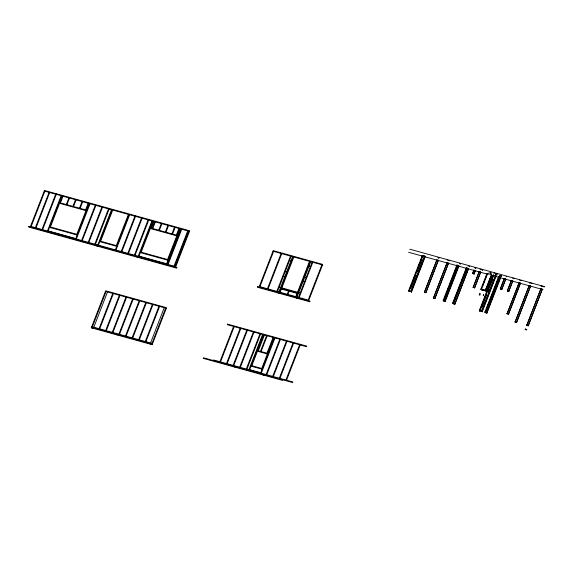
<?xml version="1.0" encoding="UTF-8"?>
<svg xmlns="http://www.w3.org/2000/svg" width="573" height="573" viewBox="0 0 573 573"><rect width="100%" height="100%" fill="white"/><g stroke="black" fill="none" stroke-linecap="round" stroke-linejoin="round"><path stroke-width="0.86" d="M438.03 257.521L437.951 257.413M500.1 275.506L500.172 275.62M30.319 226.879L44.45 190.458L189.699 230.797L175.56 267.219M31.157 226.485L44.852 191.203M35.383 227.66L49.077 192.378M36.006 227.832L49.701 192.549M41.987 229.494L55.681 194.211M42.073 230.145L42.295 229.58M55.989 194.297L56.211 193.724M42.61 229.666L56.297 194.383M47.459 231.012L61.146 195.73M48.075 231.184L61.769 195.902M50.395 226.972L62.385 196.073M60.416 202.914L63.009 196.245M66.296 204.547L68.889 197.878M66.919 204.719L69.505 198.05M72.9 206.38L75.486 199.712M73.523 206.552L76.109 199.884M79.504 208.214L82.089 201.546M80.12 208.386L82.705 201.717M85.592 209.904L88.178 203.236M76.803 234.307L88.794 203.408M75.722 238.855L89.417 203.58M76.338 239.027L90.033 203.752M81.602 240.488L95.297 205.213M82.218 240.66L95.913 205.385M88.206 242.322L101.894 207.046M88.822 242.494L102.517 207.218M94.803 244.155L108.498 208.88M95.426 244.327L109.121 209.052M97.797 244.986L111.491 209.711M98.413 245.158L112.107 209.883M100.626 241.24L112.731 210.055M116.305 245.595L128.409 214.409M115.331 249.857L129.025 214.581M115.954 250.029L129.648 214.753M91.308 327.792L105.661 290.798L166.528 307.701L152.167 344.688L91.308 327.792L92.969 327.62L92.747 328.193L91.53 327.219L152.389 344.122L150.72 344.287L150.943 343.721L152.167 344.688M121.211 251.49L134.906 216.214M92.368 326.818L106.062 291.542M121.304 252.149L121.526 251.576M135.214 216.3L135.436 215.727M121.834 251.662L135.529 216.386M93.814 327.219L107.502 291.944M127.815 253.323L141.51 218.048M99.072 328.68L112.766 293.405M128.438 253.495L142.125 218.22M99.688 328.852L113.382 293.577M134.419 255.157L148.113 219.882M105.676 330.514L119.37 295.238M135.035 255.329L148.729 220.053M106.292 330.685L119.986 295.41M136.968 257.134L137.191 256.561M138.236 256.217L151.931 220.942M138.852 256.389L152.547 221.114M141.173 252.184L153.163 221.285M151.2 228.118L153.786 221.457M152.124 228.376L154.71 221.715M112.279 332.347L125.967 297.072M152.747 228.548L155.333 221.887M112.895 332.519L126.59 297.244M158.728 230.21L161.314 223.549M118.876 334.181L132.571 298.905M159.344 230.382L161.937 223.721M119.499 334.353L133.194 299.077M165.332 232.044L167.918 225.382M125.48 336.014L139.175 300.739M165.948 232.215L168.534 225.554M126.103 336.186L139.791 300.911M171.936 233.877L174.521 227.216M132.084 337.848L145.778 302.573M172.552 234.049L175.137 227.388M132.7 338.02L146.394 302.745M176.369 235.109L178.955 228.448M167.581 259.519L179.571 228.62M166.499 264.067L180.194 228.792M167.123 264.239L180.81 228.964M167.431 264.325L181.118 229.05M138.687 339.682L152.375 304.406M168.047 264.497L181.741 229.221M139.303 339.853L152.998 304.578M174.027 266.159L187.722 230.883M145.284 341.515L158.979 306.24M174.65 266.33L188.345 231.055M145.907 341.687L159.602 306.412M175.166 266.474L188.861 231.198M150.549 342.976L164.243 307.701M151.995 343.377L165.683 308.102M213.378 360.539L213.6 359.966L292.832 381.969L292.61 382.542L203.479 357.788L203.257 358.361L282.482 380.357L282.704 379.792M219.896 361.713L233.591 326.438M220.512 361.885L234.207 326.61M226.5 363.547L240.194 328.272M227.116 363.719L240.81 328.444M259.068 287.059L273.206 250.637L322.721 264.389L308.589 300.811M259.913 286.665L273.6 251.382M233.104 365.381L246.791 330.105M233.72 365.553L247.414 330.277M267.441 288.756L281.135 253.474M268.064 288.928L281.751 253.646M239.7 367.214L253.395 331.939M240.323 367.386L254.011 332.111M246.304 369.048L259.999 333.773M276.831 291.363L290.518 256.081M246.92 369.22L260.615 333.944M277.447 291.535L291.141 256.253M278.893 291.936L292.588 256.654M248.89 369.764L262.584 334.489M279.509 292.108L293.204 256.826M249.506 369.936L263.2 334.661M280.133 292.28L281.386 289.043M281.83 287.897L293.82 256.998M251.826 365.732L263.816 334.833M258.301 350.812L264.44 335.004M260.464 351.407L266.603 335.606M261.08 351.578L267.219 335.778M287.245 294.257L288.506 291.02M287.868 294.429L289.121 291.191M266.968 353.219L273.106 337.411M261.732 368.482L273.722 337.583M260.651 373.03L274.345 337.755M261.267 373.202L274.961 337.927M295.811 296.628L297.065 293.39M297.509 292.251L309.506 261.352M266.108 374.549L279.803 339.273M296.427 296.8L310.122 261.524M266.731 374.721L280.426 339.438M297.05 296.972L310.738 261.696M298.49 297.373L312.185 262.097M299.113 297.545L312.801 262.269M272.712 376.382L286.407 341.1M273.335 376.554L287.023 341.272M308.188 300.066L321.883 264.79M279.316 378.216L293.011 342.933M279.932 378.388L293.627 343.105M285.92 380.049L299.607 344.767M286.536 380.221L300.231 344.939M424.435 256.317L422.917 255.63L409.222 290.905L409.387 291.571L408.771 291.399L408.606 290.733L422.301 255.458L424.98 256.203L425.145 256.869L411.45 292.144L410.669 291.306L424.364 256.031L424.529 256.697M409.086 290.583L411.636 284.015M412.589 281.558L416.729 270.893M417.688 268.429L419.278 264.325M420.553 261.044L422.143 256.94M411.299 286.65L415.762 275.162M417.352 271.065L421.807 259.576M413.061 286.228L415.289 280.491M415.926 278.85L416.886 276.387M418.791 271.466L422.616 261.617M411.45 292.144L411.285 291.478L424.98 256.203M424.414 292.051L436.905 259.87L438.345 260.271L425.925 292.739L424.414 292.051L425.925 292.739M424.486 292.337L436.905 259.87M438.732 257.929L438.832 257.535M425.854 292.452L438.345 260.271M439.169 258.051L439.262 257.807M447.241 260.357L447.334 259.963M433.396 297.974L447.09 262.699L448.537 263.1L434.914 298.662L433.396 297.974L434.914 298.662M433.467 298.261L447.09 262.699M448.487 260.701L448.587 260.307M449.461 260.55L449.318 260.93M434.843 298.375L448.537 263.1M443.194 300.345L456.889 265.063L458.744 265.578L458.909 266.244L445.221 301.52L443.359 301.004L443.194 300.345L445.056 300.861L445.221 301.52M444.634 297.724L446.231 293.627M446.868 291.986L449.096 286.242M449.733 284.602L457.053 265.729L456.889 265.063M445.894 296.255L450.034 285.59M451.939 280.67L456.079 270.005M458.128 265.406L444.433 300.689L444.598 301.348M446.51 296.427L450.65 285.762M452.24 281.658L452.878 280.018M453.837 277.561L455.105 274.281M445.056 300.861L458.744 265.578M454.905 304.213L453.393 303.525L467.081 268.25L468.528 268.651L454.905 304.213L452.842 303.64L452.677 302.974L466.372 267.698L466.988 267.87L467.153 268.536L453.458 303.812L453.293 303.146L466.988 267.87M453.795 301.176L455.392 297.079M456.029 295.439L458.257 289.694M458.894 288.054L461.122 282.31M461.759 280.67L466.214 269.181M469.316 266.252L469.753 266.373M454.833 303.926L468.528 268.651M469.509 266.309L469.488 266.724M469.437 266.71L469.638 266.345M472.61 273.371L473.871 270.134L475.311 270.535L474.129 274.059L472.61 273.371L474.129 274.059M472.682 273.658L473.871 270.134M475.282 268.049L475.354 267.842M475.676 267.928L475.74 268.279M475.719 268.329L475.869 267.949M474.057 273.772L475.311 270.535M473.155 287.238L479.214 271.616L480.661 272.017L474.673 287.918L473.155 287.238L474.673 287.918M480.045 269.374L480.138 269.131M473.226 287.517L479.214 271.616M474.602 287.639L480.661 272.017M482.509 270.162L482.545 269.797M482.695 269.84L482.402 270.184M480.919 289.036L486.986 273.421L491.727 274.739L491.892 275.405L485.832 291.02L481.091 289.702L480.919 289.036L485.668 290.353L485.832 291.02M481.091 289.702L481.728 288.061M482.366 286.414L484.593 280.663M485.238 279.015L486.828 274.911M489.034 272.863L489.127 272.469M490.524 273.128L490.617 272.884M490.789 273.357L491.018 272.992M487.021 286.443L485.453 290.647L481.635 289.587M488.325 283.255L489.894 279.051M485.668 290.353L491.727 274.739M487.122 286.822L485.524 290.934L485.36 290.267L491.419 274.653L491.584 275.319L487.759 285.182M493.862 275.95L493.697 275.284L480.002 310.566L480.167 311.232L479.551 311.06L479.379 310.394L493.074 275.112L495.76 275.857L495.924 276.523L482.23 311.805L481.449 310.967L495.208 275.971L493.768 275.57M493.597 274.188L493.697 273.794M479.551 311.06L481.141 306.956M481.778 305.316L490.696 282.346M491.648 279.882L492.923 276.601M482.079 306.304L486.219 295.639M487.809 291.542L492.587 279.23M495.581 274.739L495.681 274.345M484.156 305.065L485.754 300.961M489.894 290.296L491.484 286.199M492.121 284.559L493.711 280.455M496.404 273.536L496.275 273.858M482.23 311.805L482.065 311.139L495.76 275.857M497.371 273.686L497.228 274.066M484.923 311.927L498.617 276.652L500.473 277.167L500.637 277.833L486.95 313.109L485.087 312.593L484.923 311.927L486.778 312.443L486.95 313.109M485.087 312.593L485.725 310.953M486.362 309.313L488.59 303.568M489.227 301.928L495.28 286.342M496.232 283.879L497.507 280.598M499.233 276.823L485.546 312.099L485.711 312.765M499.857 276.995L486.162 312.271L486.327 312.937M500.738 276.107L500.967 275.749M486.778 312.443L500.473 277.167M501.096 275.785L500.988 276.057M501.239 275.964L501.361 276.05M501.296 275.957L501.497 276.265M500.301 288.864L504.29 278.585L505.737 278.987L501.819 289.551L500.301 288.864L501.819 289.551M500.68 288.362L504.29 278.585M506.267 276.716L506.468 276.351M501.747 289.265L505.737 278.987M507.327 290.819L511.317 280.534L512.756 280.935L508.838 291.499L507.327 290.819L508.838 291.499M507.392 291.098L511.317 280.534M512.706 278.263L512.785 278.048M508.767 291.22L512.756 280.935M513.766 278.285L513.623 278.664M514.038 278.363L513.888 278.743M519.51 280.168L519.589 279.953M507.055 313.574L519.045 282.682L520.492 283.083L508.566 314.262L507.055 313.574L508.566 314.262M507.126 313.861L518.801 283.778M508.495 313.975L520.492 283.083M529.982 283.134L530.075 282.883M515.077 321.926L529.216 285.504L530.655 285.906L516.595 322.613L515.077 321.926L516.595 322.613M515.148 322.212L529.216 285.504M531.257 283.184L531.15 283.528M516.524 322.327L530.655 285.906M532.281 283.47L532.561 283.542M526.766 325.17L540.898 288.749L542.345 289.15L528.277 325.858L526.766 325.17L528.277 325.858M526.838 325.457L540.898 288.749M542.251 286.042L542.101 286.421M528.206 325.571L542.345 289.15M543.276 286.708L543.333 286.457M544.128 287.102L544.243 286.715M495.552 274.675L496.139 274.718M540.898 285.884L541.378 286.178M409.824 249.212L544.35 286.579M494.571 272.906L494.47 273.307M541.836 286.042L541.743 286.436M496.068 273.443L495.81 273.794M529.767 282.768L529.667 283.162M531.658 283.291L531.558 283.685M460.277 263.587L460.183 263.981M460.534 263.709L460.406 264.046M475.046 267.72L474.953 268.114M468.334 265.979L468.263 266.323M506.489 276.659L506.288 276.301L506.446 276.766M490.28 272.791L490.187 273.185M499.491 275.341L499.398 275.735M496.777 275.026L497.07 274.732L496.762 275.069M408.628 252.285L422.416 256.11M425.001 256.826L456.882 265.679M458.608 266.159L487.902 274.295M491.348 275.255L493.067 275.735M495.301 276.351L543.046 289.609M456.352 269.976L455.736 269.804L456.516 270.642M452.169 280.763L451.545 280.591L451.717 281.257M481.614 289.494L485.431 290.554M483.218 306.39L481.85 306.276M272.984 251.21L322.499 264.962M408.606 290.733L411.285 291.478M452.677 302.974L453.293 303.146M479.379 310.394L482.065 311.139M409.294 291.191L410.741 291.593M480.074 310.845L481.513 311.246M44.228 191.031L189.477 231.37M289.444 260.636L290.883 261.037M309.04 266.08L310.487 266.481M59.8 202.742L86.208 210.076M150.577 227.947L176.985 235.281M59.578 203.308L85.986 210.642M150.355 228.52L176.763 235.854M285.146 271.702L286.586 272.103M304.743 277.146L306.19 277.547M283.442 276.086L284.888 276.487M303.045 281.529L304.485 281.93M279.151 287.152L280.591 287.553M281.214 287.725L298.132 292.423M298.748 292.595L300.195 292.996M280.992 288.298L297.91 292.996M280.77 288.871L297.688 293.562M49.772 226.801L77.419 234.479M140.557 252.013L168.197 259.691M100.003 241.068L116.921 245.767M49.55 227.374L77.197 235.052M140.335 252.586L167.975 260.257M99.781 241.641L116.699 246.333M259.29 286.493L308.811 300.238M48.182 230.898L75.829 238.576M138.967 256.102L166.614 263.781M30.541 226.314L175.782 266.646M105.439 291.371L166.306 308.274M257.685 350.64L267.591 353.391M257.463 351.206L267.369 353.956M251.21 365.56L262.348 368.654M250.988 366.126L262.126 369.22M249.62 369.649L260.758 372.744M91.744 326.646L152.611 343.549M498.617 276.652L498.782 277.318M487.766 274.259L487.602 273.593L481.542 289.207L481.707 289.874M486.986 273.421L487.15 274.087M466.372 267.698L466.537 268.365M457.677 265.901L457.505 265.235L443.817 300.517L443.982 301.176M446.374 296.778L445.586 295.94L445.758 296.606M422.301 255.458L422.466 256.124M418.433 271.767L416.994 271.366M412.438 287.216L410.991 286.815M28.872 226.478L28.65 227.051L176.785 268.193L177.007 267.62L28.872 226.478M96.128 245.158L95.906 245.731L97.575 245.559L97.353 246.132L96.128 245.158M116.075 334.038L115.853 334.611L117.522 334.439L117.3 335.012L116.075 334.038M227.517 324.117L227.295 324.69L306.519 346.686L306.741 346.121L227.517 324.117M257.628 286.658L257.406 287.231L309.807 301.785L310.029 301.212L257.628 286.658M234.837 366.498L234.615 367.064L236.284 366.899L236.062 367.465L234.837 366.498M277.225 292.101L277.003 292.674L278.671 292.502L278.449 293.075L277.225 292.101M262.484 374.176L262.262 374.742L263.931 374.577L263.709 375.143L262.484 374.176M296.828 297.545L296.606 298.118L298.268 297.946L298.046 298.519L296.828 297.545M438.467 257.556L438.324 257.936L438.467 257.556M459.539 263.387L459.388 263.766L459.589 263.401M481.241 269.439L481.091 269.819L481.241 269.439M479.759 293.655L479.236 294.995L479.859 295.167L480.375 293.827L479.759 293.655M490.889 272.956L490.925 273.393L490.889 272.956M483.512 294.278L483.304 295.697L483.512 294.278M495.967 274.424L495.817 274.804L496.017 274.438M520.957 280.297L520.814 280.677L521.007 280.312M525.341 329.017L525.119 329.59L526.566 329.991L526.788 329.418L525.341 329.017M422.659 260.414L421.219 260.013L422.659 260.414M493.367 280.254L491.921 279.853L493.367 280.254M489.177 291.041L487.738 290.64L489.177 291.041M416.664 275.857L415.217 275.455L416.664 275.857M450.392 285.333L449.776 285.161L450.557 285.999L450.392 285.333M487.408 295.611L485.961 295.21L487.408 295.611"/></g></svg>
